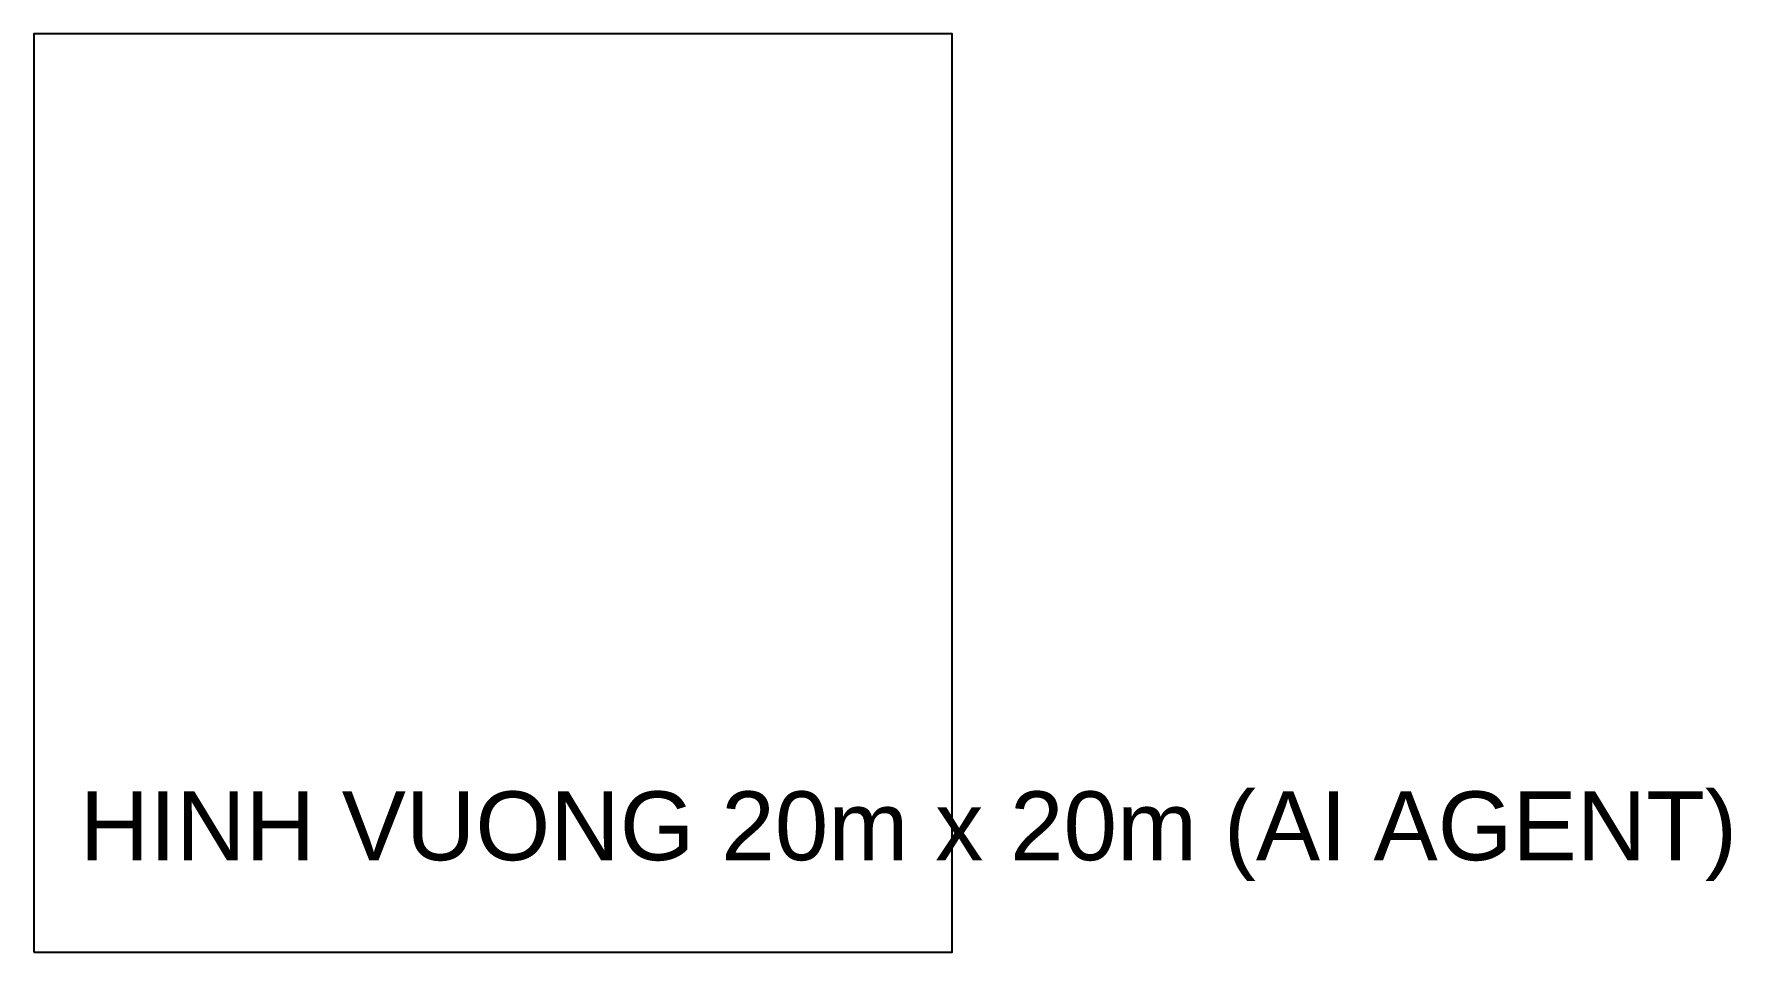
# Model space of a CAD drawing. Header units: metres. Extents: x -10 to 27, y -10 to 10.
import ezdxf

# ---------------------------------------------------------------- set-up
doc = ezdxf.new("R2010")
doc.units = ezdxf.units.M
doc.header["$MEASUREMENT"] = 0
doc.styles.add('Helve', font='')
doc.styles.get('Helve').set_extended_font_data('VNI-Helve')

msp = doc.modelspace()

# ---------------------------------------------------------------- linework, layer by layer
msp.add_lwpolyline([(-10, -10), (10, -10), (10, 10), (-10, 10)], close=True)

# ---------------------------------------------------------------- texts
at = {"style": 'Helve'}
msp.add_text('HINH VUONG 20m x 20m (AI AGENT)', height=1.5, dxfattribs=at).set_placement((-9, -8))

doc.saveas('drawing.dxf')
